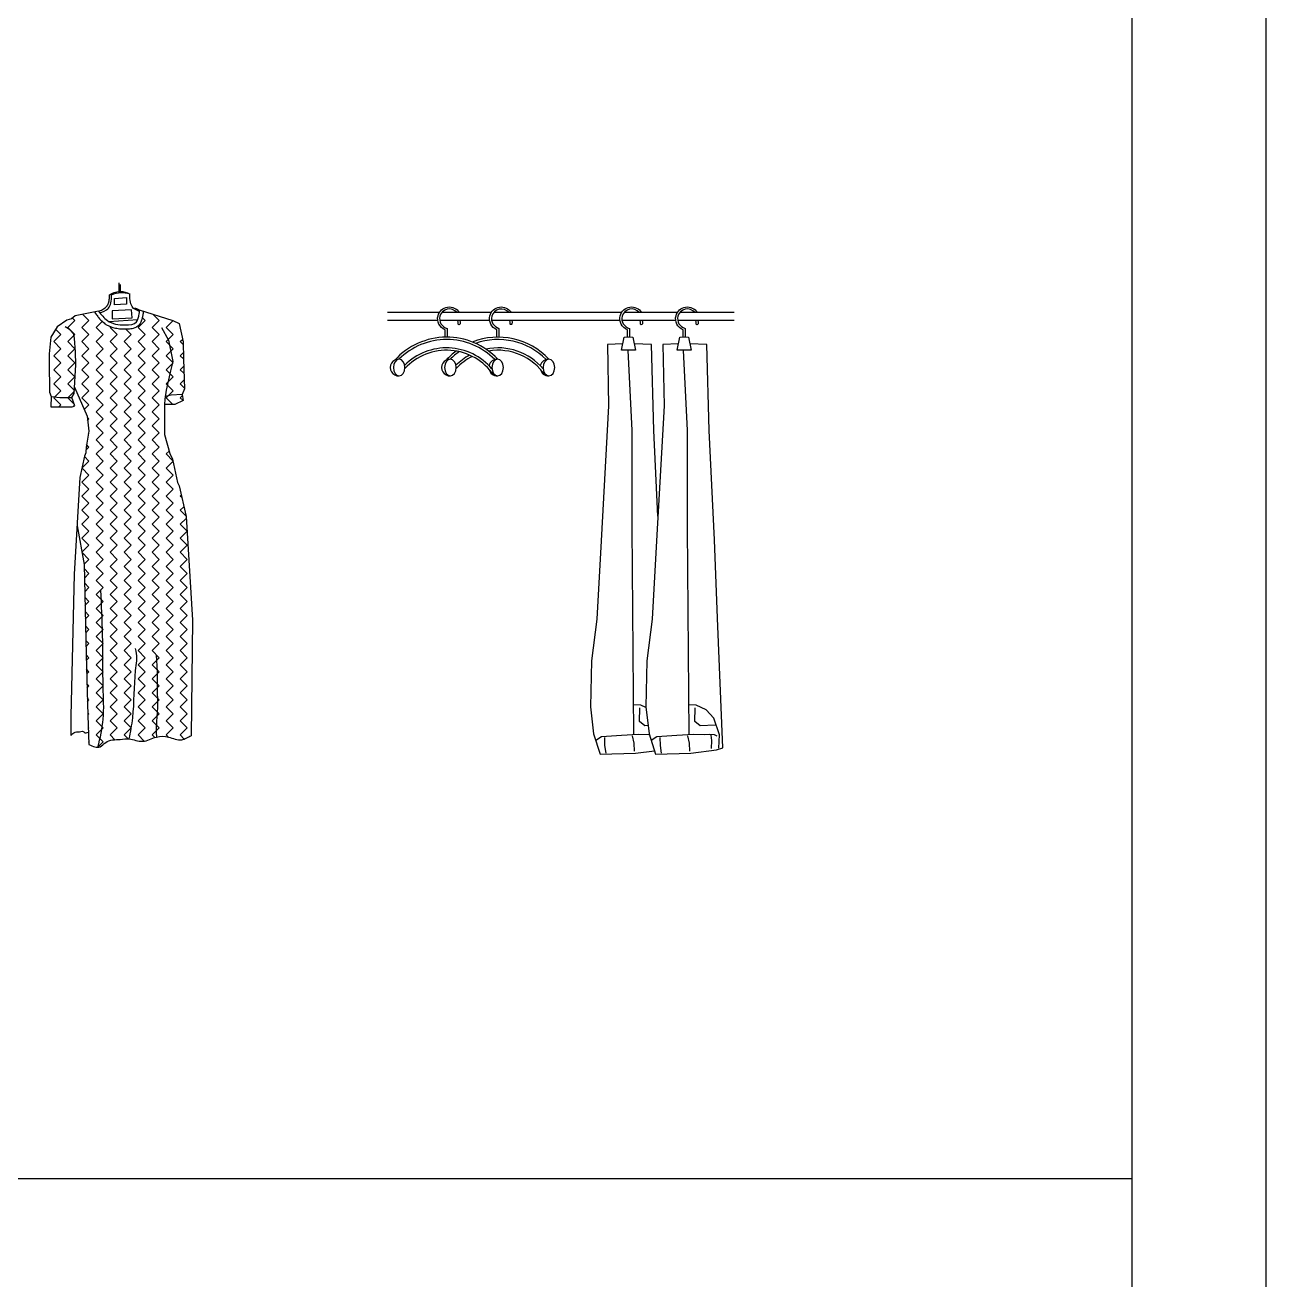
# Model space of a CAD drawing. Header units: inches. Extents: x 8.4 to 50.9, y 14.4 to 39.2.
# Drawn here: x 47.747 to 50.872, y 21.078 to 24.236 of the extents above; entities that cross this region are included whole.
import ezdxf

# ---------------------------------------------------------------- set-up
doc = ezdxf.new("R2010")
doc.units = ezdxf.units.IN
doc.header["$MEASUREMENT"] = 0
for name, color, linetype in [('02', 2, 'Continuous'), ('1', 1, 'Continuous'), ('kadrbm', 4, 'Continuous')]:
    doc.layers.add(name, color=color, linetype=linetype)

# ---------------------------------------------------------------- blocks, each defined once
blk = doc.blocks.new('kadrbm')
at = {"layer": 'kadrbm', "color": 4}
blk.add_lwpolyline([(0, 0), (0, 24.7972), (21, 24.7972), (21, 0), (0, 0)], close=True, dxfattribs=at)
blk.add_lwpolyline([(20.6631, 0.3257), (20.6631, 24.4603), (0.3369, 24.4603), (0.3369, 0.3257), (20.6631, 0.3257)], dxfattribs=at)

msp = doc.modelspace()

# ---------------------------------------------------------------- linework, layer by layer
at = {"layer": '02'}
for p, q in [((47.9846, 23.5631), (47.9846, 23.5872)), ((47.9873, 23.5631), (47.9873, 23.5837)), ((47.9722, 23.5485), (48.003, 23.5508)), ((47.9722, 23.532), (47.9722, 23.5485)), ((48.0028, 23.5339), (47.9722, 23.532)), ((48.003, 23.5508), (48.0028, 23.5339)), ((47.8738, 23.5043), (47.8645, 23.4967)), ((47.873, 23.4926), (47.8669, 23.4987)), ((47.9325, 23.5164), (47.8738, 23.5043)), ((47.9083, 23.4926), (47.8928, 23.5082)), ((48.0157, 23.5198), (47.967, 23.5168)), ((47.967, 23.5168), (47.967, 23.4969)), ((47.967, 23.4969), (48.0167, 23.4998)), ((48.0167, 23.4998), (48.0157, 23.5198)), ((48.0344, 23.5193), (48.1191, 23.4932)), ((48.0497, 23.4926), (48.043, 23.4994)), ((48.0851, 23.4926), (48.0691, 23.5086)), ((48.7905, 23.5128), (48.6596, 23.5128)), ((48.9212, 23.5128), (48.7966, 23.5128)), ((49.2495, 23.5128), (48.9273, 23.5128)), ((49.3898, 23.5128), (49.2556, 23.5128)), ((49.5327, 23.5128), (49.3959, 23.5128)), ((47.8285, 23.4768), (47.8121, 23.4508)), ((47.8376, 23.4573), (47.8245, 23.4704)), ((47.8525, 23.4934), (47.8285, 23.4768)), ((47.8591, 23.4705), (47.8481, 23.477)), ((47.8645, 23.4967), (47.8525, 23.4934)), ((47.8553, 23.475), (47.873, 23.4926)), ((47.873, 23.4573), (47.8553, 23.475)), ((47.87, 23.4585), (47.8591, 23.4705)), ((47.8906, 23.475), (47.9083, 23.4926)), ((47.9083, 23.4573), (47.8906, 23.475)), ((47.926, 23.475), (47.9416, 23.4905)), ((47.9437, 23.4573), (47.926, 23.475)), ((47.9581, 23.4905), (48.0313, 23.495)), ((47.9614, 23.475), (47.9634, 23.477)), ((47.979, 23.4573), (47.9614, 23.475)), ((48.0144, 23.4573), (48.0001, 23.4715)), ((48.0321, 23.475), (48.0497, 23.4926)), ((48.0497, 23.4573), (48.0321, 23.475)), ((48.0674, 23.475), (48.0851, 23.4926)), ((48.0851, 23.4573), (48.0674, 23.475)), ((48.0912, 23.4749), (48.1085, 23.4432)), ((48.1028, 23.475), (48.1204, 23.4926)), ((48.1205, 23.4573), (48.1028, 23.475)), ((48.1191, 23.4932), (48.1355, 23.4855)), ((48.1355, 23.4855), (48.1451, 23.4393)), ((48.7865, 23.4928), (48.6596, 23.4928)), ((48.9172, 23.4928), (48.7915, 23.4928)), ((49.2455, 23.4928), (48.9223, 23.4928)), ((49.3857, 23.4928), (49.2505, 23.4928)), ((49.5327, 23.4928), (49.3908, 23.4928)), ((47.8121, 23.4508), (47.8077, 23.4093)), ((47.8199, 23.4396), (47.8376, 23.4573)), ((47.8376, 23.4219), (47.8199, 23.4396)), ((47.8553, 23.4396), (47.873, 23.4573)), ((47.873, 23.4219), (47.8553, 23.4396)), ((47.8722, 23.4475), (47.87, 23.4585)), ((47.8744, 23.4137), (47.8722, 23.4475)), ((47.8906, 23.4396), (47.9083, 23.4573)), ((47.9083, 23.4219), (47.8906, 23.4396)), ((47.926, 23.4396), (47.9437, 23.4573)), ((47.9437, 23.4219), (47.926, 23.4396)), ((47.9614, 23.4396), (47.979, 23.4573)), ((47.979, 23.4219), (47.9614, 23.4396)), ((47.9967, 23.4396), (48.0144, 23.4573)), ((48.0144, 23.4219), (47.9967, 23.4396)), ((48.0321, 23.4396), (48.0497, 23.4573)), ((48.0497, 23.4219), (48.0321, 23.4396)), ((48.0674, 23.4396), (48.0851, 23.4573)), ((48.0851, 23.4219), (48.0674, 23.4396)), ((48.1028, 23.4396), (48.1205, 23.4573)), ((48.1205, 23.4219), (48.1028, 23.4396)), ((48.1085, 23.4432), (48.1196, 23.3898)), ((48.1381, 23.4396), (48.1438, 23.4453)), ((48.1452, 23.4325), (48.1381, 23.4396)), ((48.1451, 23.4393), (48.146, 23.3951)), ((47.8077, 23.4093), (47.8077, 23.3886)), ((47.8199, 23.4042), (47.8376, 23.4219)), ((47.8376, 23.3866), (47.8199, 23.4042)), ((47.8553, 23.4042), (47.873, 23.4219)), ((47.873, 23.3866), (47.8553, 23.4042)), ((47.8755, 23.3809), (47.8744, 23.4137)), ((47.8906, 23.4042), (47.9083, 23.4219)), ((47.9083, 23.3866), (47.8906, 23.4042)), ((47.926, 23.4042), (47.9437, 23.4219)), ((47.9437, 23.3866), (47.926, 23.4042)), ((47.9614, 23.4042), (47.979, 23.4219)), ((47.979, 23.3866), (47.9614, 23.4042)), ((47.9967, 23.4042), (48.0144, 23.4219)), ((48.0144, 23.3866), (47.9967, 23.4042)), ((48.0321, 23.4042), (48.0497, 23.4219)), ((48.0497, 23.3866), (48.0321, 23.4042)), ((48.0674, 23.4042), (48.0851, 23.4219)), ((48.0851, 23.3866), (48.0674, 23.4042)), ((48.1028, 23.4042), (48.1205, 23.4219)), ((48.1205, 23.3866), (48.1028, 23.4042)), ((48.1381, 23.4042), (48.1457, 23.4118)), ((48.146, 23.3964), (48.1381, 23.4042)), ((47.8077, 23.3886), (47.809, 23.3123)), ((47.8199, 23.3689), (47.8376, 23.3866)), ((47.8553, 23.3689), (47.873, 23.3866)), ((47.8713, 23.309), (47.8755, 23.3809)), ((47.8906, 23.3689), (47.9083, 23.3866)), ((47.926, 23.3689), (47.9437, 23.3866)), ((47.9614, 23.3689), (47.979, 23.3866)), ((47.9967, 23.3689), (48.0144, 23.3866)), ((48.0321, 23.3689), (48.0497, 23.3866)), ((48.0674, 23.3689), (48.0851, 23.3866)), ((48.1028, 23.3689), (48.1205, 23.3866)), ((48.1196, 23.3898), (48.1135, 23.3658)), ((48.1381, 23.3689), (48.1466, 23.3774)), ((48.146, 23.3951), (48.1484, 23.321)), ((47.8376, 23.3512), (47.8199, 23.3689)), ((47.8199, 23.3335), (47.8376, 23.3512)), ((47.873, 23.3512), (47.8553, 23.3689)), ((47.8553, 23.3335), (47.873, 23.3512)), ((47.9083, 23.3512), (47.8906, 23.3689)), ((47.8906, 23.3335), (47.9083, 23.3512)), ((47.9437, 23.3512), (47.926, 23.3689)), ((47.926, 23.3335), (47.9437, 23.3512)), ((47.979, 23.3512), (47.9614, 23.3689)), ((47.9614, 23.3335), (47.979, 23.3512)), ((48.0144, 23.3512), (47.9967, 23.3689)), ((47.9967, 23.3335), (48.0144, 23.3512)), ((48.0497, 23.3512), (48.0321, 23.3689)), ((48.0321, 23.3335), (48.0497, 23.3512)), ((48.0851, 23.3512), (48.0674, 23.3689)), ((48.0674, 23.3335), (48.0851, 23.3512)), ((48.1135, 23.3658), (48.1025, 23.3172)), ((48.1205, 23.3512), (48.1028, 23.3689)), ((48.1028, 23.3335), (48.1205, 23.3512)), ((48.1472, 23.3599), (48.1381, 23.3689)), ((48.1381, 23.3335), (48.1477, 23.3431)), ((47.809, 23.3123), (47.8134, 23.3013)), ((47.8376, 23.3159), (47.8199, 23.3335)), ((47.822, 23.3003), (47.8376, 23.3159)), ((47.8718, 23.317), (47.8553, 23.3335)), ((47.856, 23.2989), (47.8717, 23.3146)), ((47.8648, 23.2991), (47.8713, 23.309)), ((47.8722, 23.3247), (47.9036, 23.2516)), ((47.9083, 23.3159), (47.8906, 23.3335)), ((47.8906, 23.2982), (47.9083, 23.3159)), ((47.9437, 23.3159), (47.926, 23.3335)), ((47.926, 23.2982), (47.9437, 23.3159)), ((47.979, 23.3159), (47.9614, 23.3335)), ((47.9614, 23.2982), (47.979, 23.3159)), ((48.0144, 23.3159), (47.9967, 23.3335)), ((47.9967, 23.2982), (48.0144, 23.3159)), ((48.0497, 23.3159), (48.0321, 23.3335)), ((48.0321, 23.2982), (48.0497, 23.3159)), ((48.0851, 23.3159), (48.0674, 23.3335)), ((48.0674, 23.2982), (48.0851, 23.3159)), ((48.1025, 23.3172), (48.099, 23.2945)), ((48.1205, 23.3159), (48.1028, 23.3335)), ((48.108, 23.3034), (48.1205, 23.3159)), ((48.1483, 23.3234), (48.1381, 23.3335)), ((48.1484, 23.321), (48.1426, 23.3066)), ((47.8134, 23.3013), (47.8123, 23.2751)), ((47.8134, 23.3013), (47.8349, 23.2986)), ((47.8199, 23.2982), (47.822, 23.3003)), ((47.8376, 23.2805), (47.8199, 23.2982)), ((47.8322, 23.2751), (47.8376, 23.2805)), ((47.8349, 23.2986), (47.8486, 23.2986)), ((47.8486, 23.2986), (47.8648, 23.2991)), ((47.8553, 23.2982), (47.856, 23.2989)), ((47.8709, 23.2826), (47.8553, 23.2982)), ((47.8724, 23.2784), (47.8648, 23.2991)), ((47.8659, 23.2751), (47.8724, 23.2784)), ((47.8693, 23.2768), (47.872, 23.2796)), ((47.9083, 23.2805), (47.8906, 23.2982)), ((47.8963, 23.2685), (47.9083, 23.2805)), ((47.9437, 23.2805), (47.926, 23.2982)), ((47.926, 23.2628), (47.9437, 23.2805)), ((47.979, 23.2805), (47.9614, 23.2982)), ((47.9614, 23.2628), (47.979, 23.2805)), ((48.0144, 23.2805), (47.9967, 23.2982)), ((47.9967, 23.2628), (48.0144, 23.2805)), ((48.0497, 23.2805), (48.0321, 23.2982)), ((48.0321, 23.2628), (48.0497, 23.2805)), ((48.0851, 23.2805), (48.0674, 23.2982)), ((48.0674, 23.2628), (48.0851, 23.2805)), ((48.099, 23.2945), (48.0981, 23.281)), ((48.1243, 23.2816), (48.0981, 23.2815)), ((48.0981, 23.281), (48.0984, 23.206)), ((48.1153, 23.3051), (48.1001, 23.3017)), ((48.1001, 23.3017), (48.1001, 23.3017)), ((48.1028, 23.2982), (48.108, 23.3034)), ((48.1194, 23.2816), (48.1028, 23.2982)), ((48.1426, 23.3066), (48.1153, 23.3051)), ((48.1455, 23.2912), (48.1243, 23.2816)), ((48.1381, 23.2982), (48.1432, 23.3033)), ((48.1452, 23.2911), (48.1381, 23.2982)), ((48.1426, 23.3066), (48.1455, 23.2912)), ((47.8123, 23.2751), (47.8659, 23.2751)), ((47.9036, 23.2516), (47.9075, 23.2141)), ((47.9083, 23.2451), (47.9038, 23.2496)), ((47.9047, 23.2415), (47.9083, 23.2451)), ((47.9437, 23.2451), (47.926, 23.2628)), ((47.926, 23.2275), (47.9437, 23.2451)), ((47.979, 23.2451), (47.9614, 23.2628)), ((47.9614, 23.2275), (47.979, 23.2451)), ((48.0144, 23.2451), (47.9967, 23.2628)), ((47.9967, 23.2275), (48.0144, 23.2451)), ((48.0497, 23.2451), (48.0321, 23.2628)), ((48.0321, 23.2275), (48.0497, 23.2451)), ((48.0851, 23.2451), (48.0674, 23.2628)), ((48.0674, 23.2275), (48.0851, 23.2451)), ((47.9075, 23.2141), (47.9011, 23.1743)), ((47.9437, 23.2098), (47.926, 23.2275)), ((47.979, 23.2098), (47.9614, 23.2275)), ((48.0144, 23.2098), (47.9967, 23.2275)), ((48.0497, 23.2098), (48.0321, 23.2275)), ((48.0851, 23.2098), (48.0674, 23.2275)), ((47.9065, 23.208), (47.9083, 23.2098)), ((47.9083, 23.2098), (47.907, 23.2111)), ((47.926, 23.1921), (47.9437, 23.2098)), ((47.9437, 23.1744), (47.926, 23.1921)), ((47.9614, 23.1921), (47.979, 23.2098)), ((47.979, 23.1744), (47.9614, 23.1921)), ((47.9967, 23.1921), (48.0144, 23.2098)), ((48.0144, 23.1744), (47.9967, 23.1921)), ((48.0321, 23.1921), (48.0497, 23.2098)), ((48.0497, 23.1744), (48.0321, 23.1921)), ((48.0674, 23.1921), (48.0851, 23.2098)), ((48.0851, 23.1744), (48.0674, 23.1921)), ((48.0984, 23.206), (48.1121, 23.1583)), ((47.8973, 23.1512), (47.8855, 23.0973)), ((47.9083, 23.1391), (47.8971, 23.1503)), ((47.9002, 23.1598), (47.8973, 23.1512)), ((47.9011, 23.1743), (47.9002, 23.1598)), ((47.9006, 23.1668), (47.9083, 23.1744)), ((47.9083, 23.1744), (47.9021, 23.1806)), ((47.926, 23.1568), (47.9437, 23.1744)), ((47.9437, 23.1391), (47.926, 23.1568)), ((47.9614, 23.1568), (47.979, 23.1744)), ((47.979, 23.1391), (47.9614, 23.1568)), ((47.9967, 23.1568), (48.0144, 23.1744)), ((48.0144, 23.1391), (47.9967, 23.1568)), ((48.0321, 23.1568), (48.0497, 23.1744)), ((48.0497, 23.1391), (48.0321, 23.1568)), ((48.0674, 23.1568), (48.0851, 23.1744)), ((48.0851, 23.1391), (48.0674, 23.1568)), ((48.1028, 23.1568), (48.1104, 23.1643)), ((48.1197, 23.1398), (48.1028, 23.1568)), ((48.1121, 23.1583), (48.1188, 23.1442)), ((47.8908, 23.1216), (47.9083, 23.1391)), ((47.9083, 23.1037), (47.8908, 23.1213)), ((47.926, 23.1214), (47.9437, 23.1391)), ((47.9437, 23.1037), (47.926, 23.1214)), ((47.9614, 23.1214), (47.979, 23.1391)), ((47.979, 23.1037), (47.9614, 23.1214)), ((47.9967, 23.1214), (48.0144, 23.1391)), ((48.0144, 23.1037), (47.9967, 23.1214)), ((48.0321, 23.1214), (48.0497, 23.1391)), ((48.0497, 23.1037), (48.0321, 23.1214)), ((48.0674, 23.1214), (48.0851, 23.1391)), ((48.0851, 23.1037), (48.0674, 23.1214)), ((48.1028, 23.1214), (48.12, 23.1386)), ((48.1205, 23.1037), (48.1028, 23.1214)), ((48.1188, 23.1442), (48.1314, 23.0852)), ((47.8855, 23.0973), (47.8708, 22.8544)), ((47.8906, 23.0861), (47.9083, 23.1037)), ((47.926, 23.0861), (47.9437, 23.1037)), ((47.9614, 23.0861), (47.979, 23.1037)), ((47.9967, 23.0861), (48.0144, 23.1037)), ((48.0321, 23.0861), (48.0497, 23.1037)), ((48.0674, 23.0861), (48.0851, 23.1037)), ((48.1028, 23.0861), (48.1205, 23.1037)), ((47.9083, 23.0684), (47.8906, 23.0861)), ((47.8906, 23.0507), (47.9083, 23.0684)), ((47.9437, 23.0684), (47.926, 23.0861)), ((47.926, 23.0507), (47.9437, 23.0684)), ((47.979, 23.0684), (47.9614, 23.0861)), ((47.9614, 23.0507), (47.979, 23.0684)), ((48.0144, 23.0684), (47.9967, 23.0861)), ((47.9967, 23.0507), (48.0144, 23.0684)), ((48.0497, 23.0684), (48.0321, 23.0861)), ((48.0321, 23.0507), (48.0497, 23.0684)), ((48.0851, 23.0684), (48.0674, 23.0861)), ((48.0674, 23.0507), (48.0851, 23.0684)), ((48.1205, 23.0684), (48.1028, 23.0861)), ((48.1028, 23.0507), (48.1205, 23.0684)), ((48.1314, 23.0852), (48.1353, 23.0766)), ((48.1353, 23.0766), (48.1526, 22.9992)), ((47.9083, 23.033), (47.8906, 23.0507)), ((47.8906, 23.0153), (47.9083, 23.033)), ((47.9437, 23.033), (47.926, 23.0507)), ((47.926, 23.0153), (47.9437, 23.033)), ((47.979, 23.033), (47.9614, 23.0507)), ((47.9614, 23.0153), (47.979, 23.033)), ((48.0144, 23.033), (47.9967, 23.0507)), ((47.9967, 23.0153), (48.0144, 23.033)), ((48.0497, 23.033), (48.0321, 23.0507)), ((48.0321, 23.0153), (48.0497, 23.033)), ((48.0851, 23.033), (48.0674, 23.0507)), ((48.0674, 23.0153), (48.0851, 23.033)), ((48.1205, 23.033), (48.1028, 23.0507)), ((48.1028, 23.0153), (48.1205, 23.033)), ((48.1381, 23.0507), (48.1405, 23.0531)), ((48.1419, 23.0469), (48.1381, 23.0507)), ((48.1381, 23.0153), (48.147, 23.0242)), ((47.9083, 22.9977), (47.8906, 23.0153)), ((47.8906, 22.98), (47.9083, 22.9977)), ((47.9437, 22.9977), (47.926, 23.0153)), ((47.926, 22.98), (47.9437, 22.9977)), ((47.979, 22.9977), (47.9614, 23.0153)), ((47.9614, 22.98), (47.979, 22.9977)), ((48.0144, 22.9977), (47.9967, 23.0153)), ((47.9967, 22.98), (48.0144, 22.9977)), ((48.0497, 22.9977), (48.0321, 23.0153)), ((48.0321, 22.98), (48.0497, 22.9977)), ((48.0851, 22.9977), (48.0674, 23.0153)), ((48.0674, 22.98), (48.0851, 22.9977)), ((48.1205, 22.9977), (48.1028, 23.0153)), ((48.1028, 22.98), (48.1205, 22.9977)), ((48.1521, 23.0014), (48.1381, 23.0153)), ((48.1381, 22.98), (48.1528, 22.9947)), ((48.1526, 22.9992), (48.1689, 22.7385)), ((47.8782, 22.9758), (47.896, 22.8789)), ((47.9083, 22.9623), (47.8906, 22.98)), ((47.8906, 22.9446), (47.9083, 22.9623)), ((47.9437, 22.9623), (47.926, 22.98)), ((47.926, 22.9446), (47.9437, 22.9623)), ((47.979, 22.9623), (47.9614, 22.98)), ((47.9614, 22.9446), (47.979, 22.9623)), ((48.0144, 22.9623), (47.9967, 22.98)), ((47.9967, 22.9446), (48.0144, 22.9623)), ((48.0497, 22.9623), (48.0321, 22.98)), ((48.0321, 22.9446), (48.0497, 22.9623)), ((48.0851, 22.9623), (48.0674, 22.98)), ((48.0674, 22.9446), (48.0851, 22.9623)), ((48.1205, 22.9623), (48.1028, 22.98)), ((48.1028, 22.9446), (48.1205, 22.9623)), ((48.1548, 22.9633), (48.1381, 22.98)), ((48.1381, 22.9446), (48.1549, 22.9614)), ((47.9083, 22.927), (47.8906, 22.9446)), ((47.9437, 22.927), (47.926, 22.9446)), ((47.979, 22.927), (47.9614, 22.9446)), ((48.0144, 22.927), (47.9967, 22.9446)), ((48.0497, 22.927), (48.0321, 22.9446)), ((48.0851, 22.927), (48.0674, 22.9446)), ((48.1205, 22.927), (48.1028, 22.9446)), ((48.1558, 22.927), (48.1381, 22.9446)), ((47.8906, 22.9093), (47.9083, 22.927)), ((47.9083, 22.8916), (47.8906, 22.9093)), ((47.926, 22.9093), (47.9437, 22.927)), ((47.9437, 22.8916), (47.926, 22.9093)), ((47.9614, 22.9093), (47.979, 22.927)), ((47.979, 22.8916), (47.9614, 22.9093)), ((47.9967, 22.9093), (48.0144, 22.927)), ((48.0144, 22.8916), (47.9967, 22.9093)), ((48.0321, 22.9093), (48.0497, 22.927)), ((48.0497, 22.8916), (48.0321, 22.9093)), ((48.0674, 22.9093), (48.0851, 22.927)), ((48.0851, 22.8916), (48.0674, 22.9093)), ((48.1028, 22.9093), (48.1205, 22.927)), ((48.1205, 22.8916), (48.1028, 22.9093)), ((48.1381, 22.9093), (48.1558, 22.927)), ((48.1558, 22.8916), (48.1381, 22.9093)), ((47.8959, 22.8792), (47.9083, 22.8916)), ((47.896, 22.8789), (47.9008, 22.6524)), ((47.9083, 22.8562), (47.8962, 22.8684)), ((47.926, 22.8739), (47.9437, 22.8916)), ((47.9437, 22.8562), (47.926, 22.8739)), ((47.9614, 22.8739), (47.979, 22.8916)), ((47.979, 22.8562), (47.9614, 22.8739)), ((47.9967, 22.8739), (48.0144, 22.8916)), ((48.0144, 22.8562), (47.9967, 22.8739)), ((48.0321, 22.8739), (48.0497, 22.8916)), ((48.0497, 22.8562), (48.0321, 22.8739)), ((48.0674, 22.8739), (48.0851, 22.8916)), ((48.0851, 22.8562), (48.0674, 22.8739)), ((48.1028, 22.8739), (48.1205, 22.8916)), ((48.1205, 22.8562), (48.1028, 22.8739)), ((48.1381, 22.8739), (48.1558, 22.8916)), ((48.1558, 22.8562), (48.1381, 22.8739)), ((47.8708, 22.8544), (47.8622, 22.4972)), ((47.8967, 22.8446), (47.9083, 22.8562)), ((47.926, 22.8386), (47.9437, 22.8562)), ((47.9437, 22.8209), (47.926, 22.8386)), ((47.9614, 22.8386), (47.979, 22.8562)), ((47.979, 22.8209), (47.9614, 22.8386)), ((47.9967, 22.8386), (48.0144, 22.8562)), ((48.0144, 22.8209), (47.9967, 22.8386)), ((48.0321, 22.8386), (48.0497, 22.8562)), ((48.0497, 22.8209), (48.0321, 22.8386)), ((48.0674, 22.8386), (48.0851, 22.8562)), ((48.0851, 22.8209), (48.0674, 22.8386)), ((48.1028, 22.8386), (48.1205, 22.8562)), ((48.1205, 22.8209), (48.1028, 22.8386)), ((48.1381, 22.8386), (48.1558, 22.8562)), ((48.1558, 22.8209), (48.1381, 22.8386)), ((47.9083, 22.8209), (47.897, 22.8322)), ((47.8974, 22.81), (47.9083, 22.8209)), ((47.926, 22.8032), (47.9437, 22.8209)), ((47.9437, 22.7855), (47.926, 22.8032)), ((47.9614, 22.8032), (47.979, 22.8209)), ((47.979, 22.7855), (47.9614, 22.8032)), ((47.9967, 22.8032), (48.0144, 22.8209)), ((48.0144, 22.7855), (47.9967, 22.8032)), ((48.0321, 22.8032), (48.0497, 22.8209)), ((48.0497, 22.7855), (48.0321, 22.8032)), ((48.0674, 22.8032), (48.0851, 22.8209)), ((48.0851, 22.7855), (48.0674, 22.8032)), ((48.1028, 22.8032), (48.1205, 22.8209)), ((48.1205, 22.7855), (48.1028, 22.8032)), ((48.1381, 22.8032), (48.1558, 22.8209)), ((48.1558, 22.7855), (48.1381, 22.8032)), ((47.9083, 22.7855), (47.8977, 22.7961)), ((47.8982, 22.7754), (47.9083, 22.7855)), ((47.926, 22.7679), (47.9437, 22.7855)), ((47.9614, 22.7679), (47.979, 22.7855)), ((47.9967, 22.7679), (48.0144, 22.7855)), ((48.0321, 22.7679), (48.0497, 22.7855)), ((48.0674, 22.7679), (48.0851, 22.7855)), ((48.1028, 22.7679), (48.1205, 22.7855)), ((48.1381, 22.7679), (48.1558, 22.7855)), ((47.9083, 22.7502), (47.8985, 22.76)), ((47.8989, 22.7408), (47.9083, 22.7502)), ((47.9437, 22.7502), (47.926, 22.7679)), ((47.926, 22.7325), (47.9437, 22.7502)), ((47.979, 22.7502), (47.9614, 22.7679)), ((47.9614, 22.7325), (47.979, 22.7502)), ((48.0144, 22.7502), (47.9967, 22.7679)), ((47.9967, 22.7325), (48.0144, 22.7502)), ((48.0497, 22.7502), (48.0321, 22.7679)), ((48.0321, 22.7325), (48.0497, 22.7502)), ((48.0851, 22.7502), (48.0674, 22.7679)), ((48.0674, 22.7325), (48.0851, 22.7502)), ((48.1205, 22.7502), (48.1028, 22.7679)), ((48.1028, 22.7325), (48.1205, 22.7502)), ((48.1558, 22.7502), (48.1381, 22.7679)), ((48.1381, 22.7325), (48.1558, 22.7502)), ((47.9083, 22.7148), (47.8993, 22.7239)), ((47.8997, 22.7062), (47.9083, 22.7148)), ((47.9437, 22.7148), (47.926, 22.7325)), ((47.926, 22.6971), (47.9437, 22.7148)), ((47.979, 22.7148), (47.9614, 22.7325)), ((47.9614, 22.6971), (47.979, 22.7148)), ((48.0144, 22.7148), (47.9967, 22.7325)), ((47.9967, 22.6971), (48.0144, 22.7148)), ((48.0497, 22.7148), (48.0321, 22.7325)), ((48.0321, 22.6971), (48.0497, 22.7148)), ((48.0851, 22.7148), (48.0674, 22.7325)), ((48.0674, 22.6971), (48.0851, 22.7148)), ((48.1205, 22.7148), (48.1028, 22.7325)), ((48.1028, 22.6971), (48.1205, 22.7148)), ((48.1558, 22.7148), (48.1381, 22.7325)), ((48.1381, 22.6971), (48.1558, 22.7148)), ((48.1689, 22.7385), (48.1656, 22.4478)), ((47.9083, 22.6795), (47.9, 22.6877)), ((47.9004, 22.6715), (47.9083, 22.6795)), ((47.9437, 22.6795), (47.926, 22.6971)), ((47.926, 22.6618), (47.9437, 22.6795)), ((47.979, 22.6795), (47.9614, 22.6971)), ((47.9614, 22.6618), (47.979, 22.6795)), ((48.0144, 22.6795), (47.9967, 22.6971)), ((47.9967, 22.6618), (48.0144, 22.6795)), ((48.0497, 22.6795), (48.0321, 22.6971)), ((48.0321, 22.6618), (48.0497, 22.6795)), ((48.0851, 22.6795), (48.0674, 22.6971)), ((48.0674, 22.6618), (48.0851, 22.6795)), ((48.1205, 22.6795), (48.1028, 22.6971)), ((48.1028, 22.6618), (48.1205, 22.6795)), ((48.1558, 22.6795), (48.1381, 22.6971)), ((48.1381, 22.6618), (48.1558, 22.6795)), ((47.9008, 22.6524), (47.9056, 22.4983)), ((47.9083, 22.6441), (47.9008, 22.6516)), ((47.9437, 22.6441), (47.926, 22.6618)), ((47.979, 22.6441), (47.9614, 22.6618)), ((48.0144, 22.6441), (47.9967, 22.6618)), ((48.0497, 22.6441), (48.0321, 22.6618)), ((48.0851, 22.6441), (48.0674, 22.6618)), ((48.1205, 22.6441), (48.1028, 22.6618)), ((48.1558, 22.6441), (48.1381, 22.6618)), ((47.9013, 22.6371), (47.9083, 22.6441)), ((47.9083, 22.6088), (47.902, 22.6151)), ((47.926, 22.6264), (47.9437, 22.6441)), ((47.9437, 22.6088), (47.926, 22.6264)), ((47.9614, 22.6264), (47.979, 22.6441)), ((47.979, 22.6088), (47.9614, 22.6264)), ((47.9967, 22.6264), (48.0144, 22.6441)), ((48.0144, 22.6088), (47.9967, 22.6264)), ((48.0321, 22.6264), (48.0497, 22.6441)), ((48.0497, 22.6088), (48.0321, 22.6264)), ((48.0674, 22.6264), (48.0851, 22.6441)), ((48.0851, 22.6088), (48.0674, 22.6264)), ((48.1028, 22.6264), (48.1205, 22.6441)), ((48.1205, 22.6088), (48.1028, 22.6264)), ((48.1381, 22.6264), (48.1558, 22.6441)), ((48.1558, 22.6088), (48.1381, 22.6264)), ((47.9024, 22.6028), (47.9083, 22.6088)), ((47.926, 22.5911), (47.9437, 22.6088)), ((47.9437, 22.5734), (47.926, 22.5911)), ((47.9614, 22.5911), (47.979, 22.6088)), ((47.979, 22.5734), (47.9614, 22.5911)), ((47.9967, 22.5911), (48.0144, 22.6088)), ((48.0144, 22.5734), (47.9967, 22.5911)), ((48.0321, 22.5911), (48.0497, 22.6088)), ((48.0497, 22.5734), (48.0321, 22.5911)), ((48.0674, 22.5911), (48.0851, 22.6088)), ((48.0851, 22.5734), (48.0674, 22.5911)), ((48.1028, 22.5911), (48.1205, 22.6088)), ((48.1205, 22.5734), (48.1028, 22.5911)), ((48.1381, 22.5911), (48.1558, 22.6088)), ((48.1558, 22.5734), (48.1381, 22.5911)), ((47.9083, 22.5734), (47.9031, 22.5786)), ((47.9034, 22.5685), (47.9083, 22.5734)), ((47.926, 22.5557), (47.9437, 22.5734)), ((47.9437, 22.538), (47.926, 22.5557)), ((47.9614, 22.5557), (47.979, 22.5734)), ((47.979, 22.538), (47.9614, 22.5557)), ((47.9967, 22.5557), (48.0144, 22.5734)), ((48.0144, 22.538), (47.9967, 22.5557)), ((48.0321, 22.5557), (48.0497, 22.5734)), ((48.0497, 22.538), (48.0321, 22.5557)), ((48.0674, 22.5557), (48.0851, 22.5734)), ((48.0851, 22.538), (48.0674, 22.5557)), ((48.1028, 22.5557), (48.1205, 22.5734)), ((48.1205, 22.538), (48.1028, 22.5557)), ((48.1381, 22.5557), (48.1558, 22.5734)), ((48.1558, 22.538), (48.1381, 22.5557)), ((47.9083, 22.538), (47.9043, 22.5421)), ((47.9045, 22.5342), (47.9083, 22.538)), ((47.926, 22.5204), (47.9437, 22.538)), ((47.9437, 22.5027), (47.926, 22.5204)), ((47.9614, 22.5204), (47.979, 22.538)), ((47.979, 22.5027), (47.9614, 22.5204)), ((47.9967, 22.5204), (48.0144, 22.538)), ((48.0144, 22.5027), (47.9967, 22.5204)), ((48.0321, 22.5204), (48.0497, 22.538)), ((48.0497, 22.5027), (48.0321, 22.5204)), ((48.0674, 22.5204), (48.0851, 22.538)), ((48.0851, 22.5027), (48.0674, 22.5204)), ((48.1028, 22.5204), (48.1205, 22.538)), ((48.1205, 22.5027), (48.1028, 22.5204)), ((48.1381, 22.5204), (48.1558, 22.538)), ((48.1558, 22.5027), (48.1381, 22.5204)), ((47.8622, 22.4972), (47.8622, 22.4483)), ((47.9083, 22.5027), (47.9054, 22.5056)), ((47.9056, 22.4999), (47.9083, 22.5027)), ((47.9056, 22.4983), (47.908, 22.426)), ((47.926, 22.485), (47.9437, 22.5027)), ((47.9614, 22.485), (47.979, 22.5027)), ((47.9967, 22.485), (48.0144, 22.5027)), ((48.0321, 22.485), (48.0497, 22.5027)), ((48.0674, 22.485), (48.0851, 22.5027)), ((48.1028, 22.485), (48.1205, 22.5027)), ((48.1381, 22.485), (48.1558, 22.5027)), ((47.9083, 22.4673), (47.9066, 22.4691)), ((47.9067, 22.4657), (47.9083, 22.4673)), ((47.9437, 22.4673), (47.926, 22.485)), ((47.926, 22.4497), (47.9437, 22.4673)), ((47.979, 22.4673), (47.9614, 22.485)), ((47.9614, 22.4497), (47.979, 22.4673)), ((48.0144, 22.4673), (47.9967, 22.485)), ((47.9967, 22.4497), (48.0144, 22.4673)), ((48.0497, 22.4673), (48.0321, 22.485)), ((48.0321, 22.4497), (48.0497, 22.4673)), ((48.0851, 22.4673), (48.0674, 22.485)), ((48.0674, 22.4497), (48.0851, 22.4673)), ((48.1205, 22.4673), (48.1028, 22.485)), ((48.1028, 22.4497), (48.1205, 22.4673)), ((48.1558, 22.4673), (48.1381, 22.485)), ((48.1381, 22.4497), (48.1558, 22.4673)), ((47.9083, 22.432), (47.9078, 22.4325)), ((47.9078, 22.4315), (47.9083, 22.432)), ((47.9437, 22.432), (47.926, 22.4497)), ((47.9303, 22.4186), (47.9437, 22.432)), ((47.9733, 22.4377), (47.9614, 22.4497)), ((48.0066, 22.4398), (47.9967, 22.4497)), ((48.0476, 22.4341), (48.0321, 22.4497)), ((48.0738, 22.4433), (48.0674, 22.4497)), ((48.1077, 22.4448), (48.1028, 22.4497)), ((48.1483, 22.4394), (48.1381, 22.4497))]:
    msp.add_line(p, q, dxfattribs=at)
for points in [[(48.8049, 23.4513), (48.8049, 23.4694, -0.375799), (48.7871, 23.5048, -0.662316), (48.8407, 23.5127)], [(48.8346, 23.5127, 0.616313), (48.7919, 23.5035, 0.413702), (48.8099, 23.473), (48.8099, 23.4513)], [(48.9356, 23.4513), (48.9356, 23.4694, -0.375799), (48.9178, 23.5048, -0.662316), (48.9714, 23.5127)], [(48.9653, 23.5127, 0.616313), (48.9227, 23.5035, 0.413702), (48.9406, 23.473), (48.9406, 23.4513)], [(49.2639, 23.4513), (49.2639, 23.4694, -0.375799), (49.2461, 23.5048, -0.662316), (49.2997, 23.5127)], [(49.2936, 23.5127, 0.616313), (49.2509, 23.5035, 0.413702), (49.2689, 23.473), (49.2689, 23.4513)], [(49.4041, 23.4513), (49.4041, 23.4694, -0.375799), (49.3864, 23.5048, -0.662316), (49.44, 23.5127)], [(49.4339, 23.5127, 0.616313), (49.3912, 23.5035, 0.413702), (49.4091, 23.473), (49.4091, 23.4513)], [(48.8423, 23.4927, -0.068798), (48.8427, 23.4847, -1.055238), (48.8377, 23.4851, 0.07858), (48.8372, 23.4927, 0.07858)], [(48.973, 23.4927, -0.068798), (48.9734, 23.4847, -1.055238), (48.9685, 23.4851, 0.07858), (48.9679, 23.4927, 0.07858)], [(49.3013, 23.4927, -0.068798), (49.3017, 23.4847, -1.055238), (49.2967, 23.4851, 0.07858), (49.2962, 23.4927, 0.07858)], [(49.4416, 23.4927, -0.068798), (49.442, 23.4847, -1.055238), (49.437, 23.4851, 0.07858), (49.4365, 23.4927, 0.07858)]]:
    msp.add_lwpolyline(points, format="xyb", dxfattribs=at)
for points in [[(49.2665, 23.4513), (49.2773, 23.4512), (49.2846, 23.4179), (49.2665, 23.4179), (49.2488, 23.4179), (49.2558, 23.4512)], [(49.4068, 23.4513), (49.4176, 23.4512), (49.4249, 23.4179), (49.4068, 23.4179), (49.3891, 23.4179), (49.396, 23.4512)]]:
    msp.add_lwpolyline(points, close=True, dxfattribs=at)
for points in [[(49.2522, 23.434), (49.214, 23.432), (49.2167, 23.2782), (49.1978, 22.9383), (49.187, 22.7413), (49.1735, 22.6361), (49.1708, 22.5201), (49.1789, 22.4526), (49.1951, 22.4014)], [(49.2802, 22.4509), (49.2761, 22.9706), (49.2761, 23.2162), (49.2661, 23.4179)], [(49.3407, 23.0004), (49.3302, 23.2162), (49.3248, 23.432), (49.2811, 23.434)], [(49.3925, 23.434), (49.3535, 23.432), (49.3562, 23.2782), (49.3373, 22.9383), (49.3265, 22.7413), (49.313, 22.6361), (49.3103, 22.5201), (49.3184, 22.4526), (49.3346, 22.4014)], [(49.3346, 22.4014), (49.4237, 22.4041), (49.4885, 22.4121), (49.5047, 22.4175), (49.4912, 22.744), (49.4831, 22.941), (49.4696, 23.2162), (49.4642, 23.432), (49.4213, 23.4339)], [(49.4197, 22.4509), (49.4156, 22.9706), (49.4156, 23.2162), (49.4055, 23.4179)], [(49.3105, 22.5184), (49.2976, 22.5244), (49.2796, 22.5255)], [(49.4944, 22.4168), (49.4957, 22.4503), (49.4815, 22.4915), (49.4622, 22.5128), (49.4371, 22.5244), (49.4191, 22.5255)], [(49.3159, 22.4731), (49.3079, 22.4729), (49.2944, 22.4838), (49.2951, 22.5179)], [(49.4854, 22.4741), (49.4474, 22.4729), (49.4338, 22.4838), (49.4345, 22.5179)], [(49.1842, 22.4368), (49.199, 22.4458), (49.2493, 22.449), (49.2912, 22.4516), (49.3182, 22.451), (49.3189, 22.451)], [(49.2061, 22.443), (49.2066, 22.423), (49.2099, 22.4037)], [(49.2815, 22.4085), (49.281, 22.429), (49.2767, 22.4473)], [(49.3237, 22.4368), (49.3385, 22.4458), (49.3887, 22.449), (49.4306, 22.4516), (49.4577, 22.451), (49.4719, 22.4516), (49.4828, 22.451), (49.4893, 22.4477)], [(49.3455, 22.443), (49.3461, 22.423), (49.3493, 22.4037)], [(49.421, 22.4085), (49.4204, 22.429), (49.4161, 22.4473)], [(49.4754, 22.4155), (49.4765, 22.4354), (49.4749, 22.4494)], [(49.1951, 22.4014), (49.2843, 22.4041), (49.3319, 22.41)]]:
    msp.add_lwpolyline(points, dxfattribs=at)
for centre, radius, start, end in [((48.8089, 23.2747), 0.1762, 43.1862, 137.8043), ((48.8089, 23.2747), 0.1702, 44.7029, 134.8921), ((48.9381, 23.2747), 0.1762, 43.1862, 111.4957), ((48.9381, 23.2747), 0.1702, 44.7029, 109.3947), ((48.8089, 23.2747), 0.1492, 40.1435, 135.1021), ((48.8089, 23.2747), 0.1432, 34.2159, 137.3066), ((48.9381, 23.2747), 0.1762, 126.727, 137.8043), ((48.9381, 23.2747), 0.1702, 124.8763, 134.8921), ((48.9381, 23.2747), 0.1492, 118.5706, 135.1021), ((48.9381, 23.2747), 0.1432, 116.7981, 137.3066), ((48.9381, 23.2747), 0.1492, 40.1435, 101.8164), ((48.9381, 23.2747), 0.1432, 34.2159, 99.5511), ((48.6878, 23.3744), 0.021, 86.3555, 273.6445), ((48.817, 23.3744), 0.021, 86.3555, 273.6445), ((48.936, 23.3744), 0.021, 86.3555, 166.9772), ((49.0652, 23.3744), 0.021, 86.3555, 166.9772), ((48.936, 23.3744), 0.021, 190.5345, 273.6445), ((49.0652, 23.3744), 0.021, 190.5345, 273.6445)]:
    msp.add_arc(centre, radius, start, end, dxfattribs=at)
at = {"layer": '02', "extrusion": (0, 0, -1)}
for centre, major_axis, start_param, end_param in [((47.9868, 23.4738), (0, 0.0923), 5.852253, 6.249857), ((47.9903, 23.4407), (0, 0.1224), 5.986263, 6.52611), ((47.9868, 23.4738), (0, 0.0923), 0.00879, 0.382276)]:
    msp.add_ellipse(centre, major_axis=major_axis, ratio=0.7, start_param=start_param, end_param=end_param, dxfattribs=at)
for centre in [(48.6892, 23.3744), (48.8183, 23.3744), (48.9373, 23.3744), (49.0665, 23.3744)]:
    msp.add_ellipse(centre, major_axis=(0, 0.0209), ratio=0.694378, dxfattribs=at)
at = {"layer": '02'}
for points, knots in [([(47.9325, 23.5164), (47.9429, 23.5197), (47.9498, 23.5254), (47.9513, 23.5268), (47.952, 23.5275), (47.9529, 23.5285), (47.9532, 23.5288), (47.9535, 23.5292), (47.9537, 23.5293), (47.954, 23.5298), (47.9542, 23.5301), (47.9549, 23.5311), (47.9553, 23.5318), (47.9564, 23.5338), (47.957, 23.5351), (47.9577, 23.5371), (47.9579, 23.5376), (47.9582, 23.5387), (47.9583, 23.5392), (47.9586, 23.5403), (47.9587, 23.5409), (47.959, 23.5422), (47.9591, 23.5429), (47.9594, 23.5451), (47.9595, 23.5467), (47.9597, 23.55), (47.9597, 23.5518), (47.9598, 23.5549), (47.9598, 23.5563), (47.9598, 23.5577)], [0, 0, 0, 0, 11.03182, 11.03182, 22.063641, 22.063641, 26.862928, 26.862928, 29.03963, 29.03963, 33.779689, 33.779689, 43.259807, 43.259807, 58.978305, 58.978305, 65.041997, 65.041997, 70.306316, 70.306316, 76.882107, 76.882107, 83.457898, 83.457898, 98.059871, 98.059871, 112.661845, 112.661845, 123.764733, 123.764733, 123.764733, 123.764733]), ([(47.9361, 23.5118), (47.9532, 23.5192), (47.9587, 23.5239), (47.9648, 23.5375), (47.9652, 23.5501), (47.9652, 23.557), (47.9652, 23.5577)], [0, 0, 0, 0, 29.008894, 70.514895, 117.723833, 123.764733, 123.764733, 123.764733, 123.764733]), ([(48.0357, 23.5154), (48.0239, 23.5206), (48.0176, 23.5249), (48.0113, 23.5393), (48.0109, 23.5518), (48.0109, 23.5587), (48.0109, 23.5595)], [0, 0, 0, 0, 34.416244, 75.922246, 123.131183, 129.172084, 129.172084, 129.172084, 129.172084]), ([(47.9223, 23.5143), (47.9261, 23.5083), (47.9281, 23.5057), (47.9322, 23.5005), (47.9344, 23.498), (47.939, 23.4929), (47.9415, 23.4905), (47.9455, 23.4871), (47.9469, 23.4859), (47.9493, 23.4842), (47.9502, 23.4836), (47.952, 23.4825), (47.9529, 23.4819), (47.9557, 23.4804), (47.9576, 23.4794), (47.9635, 23.4768), (47.9676, 23.4754), (47.9761, 23.4734), (47.9805, 23.4727), (47.9893, 23.4717), (47.9938, 23.4715), (47.9993, 23.4715), (48.0003, 23.4715), (48.0022, 23.4715), (48.0032, 23.4716), (48.0061, 23.4717), (48.0081, 23.4718), (48.0125, 23.4722), (48.0148, 23.4726), (48.0196, 23.4735), (48.0219, 23.4742), (48.0259, 23.4757), (48.0276, 23.4765), (48.0307, 23.4784), (48.0323, 23.4795), (48.0342, 23.4813), (48.0347, 23.4817), (48.0355, 23.4826), (48.0359, 23.4831), (48.0365, 23.4839), (48.0369, 23.4843), (48.0378, 23.4856), (48.0383, 23.4865), (48.0396, 23.4889), (48.0403, 23.4904), (48.0414, 23.4934), (48.0419, 23.4948), (48.0427, 23.4978), (48.043, 23.4992), (48.0436, 23.502), (48.0439, 23.5034), (48.0442, 23.5055), (48.0444, 23.5062), (48.0446, 23.5071), (48.0446, 23.5074), (48.0447, 23.5079), (48.0448, 23.5081), (48.0449, 23.509), (48.0451, 23.5096), (48.0453, 23.511), (48.0455, 23.5118), (48.0457, 23.5136), (48.0458, 23.5145), (48.0457, 23.5156), (48.0457, 23.5157), (48.0457, 23.5158)], [0, 0, 0, 0, 9.271654, 9.271654, 18.543308, 18.543308, 27.814961, 27.814961, 32.599595, 32.599595, 35.389381, 35.389381, 38.179167, 38.179167, 43.758738, 43.758738, 55.290213, 55.290213, 66.821688, 66.821688, 78.353162, 78.353162, 80.7471, 80.7471, 83.141038, 83.141038, 87.928913, 87.928913, 93.557095, 93.557095, 99.185277, 99.185277, 103.174028, 103.174028, 107.162778, 107.162778, 108.496423, 108.496423, 109.583907, 109.583907, 110.671391, 110.671391, 112.846359, 112.846359, 116.5678, 116.5678, 120.289241, 120.289241, 124.010682, 124.010682, 127.732123, 127.732123, 129.629831, 129.629831, 130.417304, 130.417304, 131.078039, 131.078039, 132.666592, 132.666592, 134.255145, 134.255145, 135.843698, 135.843698, 135.990032, 135.990032, 135.990032, 135.990032]), ([(47.9325, 23.5164), (47.9393, 23.5075), (47.9559, 23.4861), (47.9922, 23.4797), (48.0309, 23.4836), (48.0337, 23.505), (48.037, 23.5191), (48.0291, 23.5225), (48.0248, 23.5228), (48.0229, 23.523)], [0.690518, 0.690518, 0.690518, 0.690518, 33.012111, 79.339021, 108.902448, 130.752773, 139.389216, 146.356321, 152.467988, 152.467988, 152.467988, 152.467988])]:
    msp.add_open_spline(points, degree=3, knots=knots, dxfattribs=at)
for points in [[(47.9309, 22.4186), (47.944, 22.4898), (47.944, 22.5702), (47.9425, 22.7011), (47.938, 22.8142)], [(48.0096, 22.4396), (48.0184, 22.4928), (48.0258, 22.6118), (48.0273, 22.6609), (48.0258, 22.6669)], [(48.0794, 22.4449), (48.0779, 22.4601), (48.0794, 22.4839), (48.0809, 22.5761), (48.0794, 22.6341), (48.0779, 22.6505)], [(47.8622, 22.4483), (47.8732, 22.4564), (47.888, 22.4584), (47.8939, 22.4584), (47.8959, 22.4564), (47.907, 22.4568)], [(47.908, 22.426), (47.9365, 22.4198), (47.9503, 22.4307), (47.9869, 22.4386), (48.0097, 22.4396), (48.0433, 22.4337), (48.0779, 22.4445), (48.1086, 22.4445), (48.1422, 22.4376), (48.1531, 22.4416), (48.1656, 22.4478)]]:
    msp.add_spline(points, degree=3, dxfattribs=at)
at = {"layer": '1'}
msp.add_line((30.2087, 21.3329), (50.5349, 21.3329), dxfattribs=at)

# ---------------------------------------------------------------- block references
at = {"layer": 'kadrbm'}
msp.add_blockref('kadrbm', (29.8718, 14.4249), dxfattribs=at)

doc.saveas('drawing.dxf')
